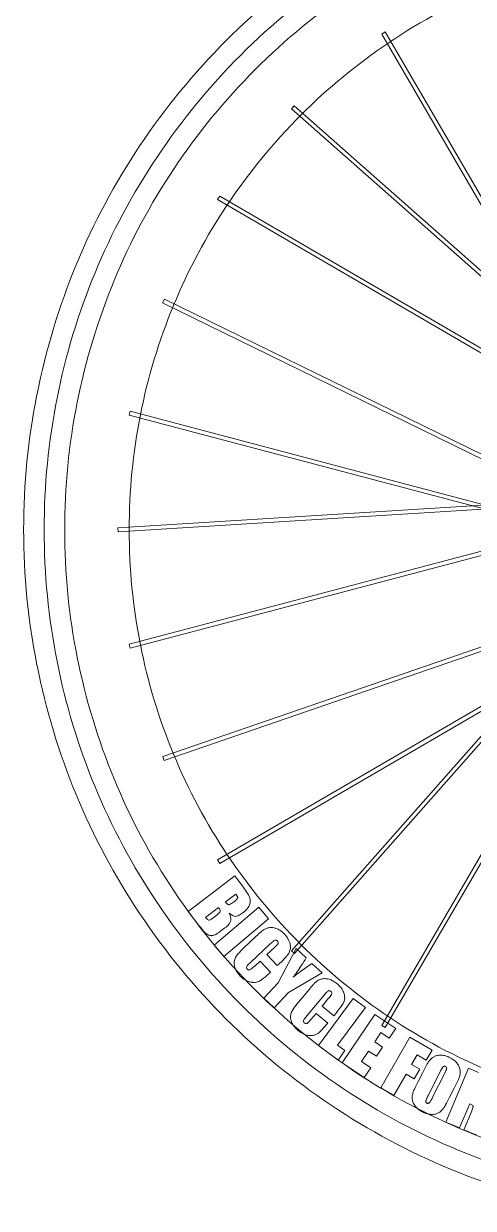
# Model space of a CAD drawing. Extents: x 3 to 469, y 9 to 280.
# Drawn here: x 3 to 64.8, y 10.5 to 173.2 of the extents above; entities that cross this region are included whole.
import ezdxf

# ---------------------------------------------------------------- set-up
doc = ezdxf.new("R2010")
doc.units = 0
doc.layers.add('Layer_1', color=7, linetype='Continuous', lineweight=0, true_color=0xffffff)

msp = doc.modelspace()

# ---------------------------------------------------------------- linework, layer by layer
at = {"layer": 'Layer_1', "color": 7, "true_color": 0xffffff}
for p, q in [((52.2, 171.79), (52.68, 172.08)), ((92.53, 102.53), (52.2, 171.79)), ((52.68, 172.08), (93.01, 102.81)), ((39.82, 161.52), (40.19, 161.94)), ((99.89, 108.45), (39.82, 161.52)), ((40.19, 161.94), (100.26, 108.87)), ((29.66, 149.05), (29.94, 149.54)), ((98.93, 108.72), (29.66, 149.05)), ((29.94, 149.54), (99.21, 109.21)), ((22.1, 134.86), (22.34, 135.36)), ((22.34, 135.36), (94.36, 100.18)), ((94.11, 99.67), (22.1, 134.86)), ((17.48, 119.45), (17.62, 119.99)), ((94.97, 98.99), (17.48, 119.45)), ((17.62, 119.99), (95.12, 99.53)), ((15.96, 103.99), (95.96, 108.94)), ((95.99, 108.38), (15.99, 103.43)), ((17.48, 87.98), (94.98, 108.44)), ((95.12, 107.89), (17.62, 87.43)), ((39.8, 45.88), (92.86, 105.95)), ((93.29, 105.57), (40.22, 45.5)), ((52.2, 35.63), (92.53, 104.9)), ((93.02, 104.61), (52.68, 35.35)), ((15.99, 103.43), (15.96, 103.99)), ((22.13, 72.58), (97.93, 98.62)), ((98.11, 98.09), (22.31, 72.04)), ((29.66, 58.37), (98.92, 98.7)), ((99.21, 98.21), (29.94, 57.88)), ((17.62, 87.43), (17.48, 87.98)), ((22.31, 72.04), (22.13, 72.58)), ((29.94, 57.88), (29.66, 58.37)), ((25.62, 51.29), (32, 56.16)), ((32, 56.16), (33.26, 54.51)), ((32.17, 53.67), (30.76, 52.59)), ((27.09, 49.37), (25.62, 51.29)), ((29.76, 51.83), (27.98, 50.47)), ((28.99, 50.38), (29.58, 50.83)), ((29.18, 46.68), (35.3, 51.87)), ((35.3, 51.87), (36.65, 50.28)), ((30.66, 49.03), (30.07, 48.58)), ((36.65, 50.28), (30.53, 45.09)), ((33.26, 46.3), (34.97, 47.91)), ((30.53, 45.09), (29.18, 46.68)), ((36.89, 46.84), (34.17, 44.29)), ((36.43, 45.37), (37.45, 46.33)), ((37.99, 41.48), (40.43, 46.21)), ((40.22, 45.5), (39.8, 45.88)), ((40.43, 46.21), (41.83, 44.9)), ((34.75, 43.79), (35.48, 44.47)), ((35.48, 44.47), (36.9, 42.96)), ((37.86, 43.86), (36.43, 45.37)), ((38.42, 44.38), (37.86, 43.86)), ((42.62, 44.15), (44.02, 42.84)), ((36.9, 42.96), (36.68, 42.74)), ((44.02, 42.84), (39.4, 40.16)), ((36, 39.36), (37.99, 41.48)), ((37.41, 38.04), (36, 39.36)), ((39.4, 40.16), (37.41, 38.04)), ((40.76, 38.83), (42.26, 40.63)), ((44.29, 39.81), (41.91, 36.94)), ((43.51, 32.88), (48.29, 39.32)), ((44.02, 38.3), (44.91, 39.37)), ((48.29, 39.32), (49.96, 38.08)), ((45.62, 36.97), (44.02, 38.3)), ((46.11, 37.55), (45.62, 36.97)), ((49.96, 38.08), (46.14, 32.93)), ((42.54, 36.52), (43.18, 37.29)), ((43.18, 37.29), (44.78, 35.96)), ((44.78, 35.96), (44.58, 35.72)), ((46.79, 30.48), (51.25, 37.15)), ((51.25, 37.15), (54.14, 35.21)), ((52.09, 34.65), (51.24, 33.39)), ((53.25, 33.88), (52.09, 34.65)), ((52.68, 35.35), (52.2, 35.63)), ((54.14, 35.21), (53.25, 33.88)), ((46.2, 30.88), (43.51, 32.88)), ((46.14, 32.93), (47.16, 32.17)), ((51.24, 33.39), (52.33, 32.66)), ((52.33, 32.66), (51.48, 31.39)), ((52.07, 27.06), (56.07, 34.01)), ((56.07, 34.01), (59.13, 32.25)), ((47.16, 32.17), (46.2, 30.88)), ((50.39, 32.12), (49.41, 30.66)), ((51.48, 31.39), (50.39, 32.12)), ((57.08, 31.58), (56.32, 30.27)), ((58.33, 30.86), (57.08, 31.58)), ((59.13, 32.25), (58.33, 30.86)), ((49.79, 28.47), (46.79, 30.48)), ((49.41, 30.66), (50.69, 29.8)), ((50.69, 29.8), (49.79, 28.47)), ((56.32, 30.27), (57.44, 29.62)), ((57.44, 29.62), (56.67, 28.3)), ((60.28, 29.36), (58.59, 26.02)), ((61, 22.37), (64.14, 29.75)), ((64.14, 29.75), (65.5, 29.17)), ((55.56, 28.94), (53.87, 26.02)), ((56.67, 28.3), (55.56, 28.94)), ((57.23, 27.95), (57.85, 29.18)), ((59.2, 25.78), (60.86, 29.07)), ((53.87, 26.02), (52.07, 27.06)), ((62.16, 27.01), (61.54, 25.78)), ((64.33, 24.88), (62.91, 21.55)), ((63.5, 21.3), (64.54, 23.76)), ((62.91, 21.55), (61, 22.37)), ((65.28, 20.54), (63.5, 21.3))]:
    msp.add_line(p, q, dxfattribs=at)
for centre, radius, start, end in [((98.42, 103.32), 95.58, 123.787, 146.2113), ((98.41, 103.33), 92.74, 123.787, 146.2113), ((98.39, 103.34), 89.9, 123.787, 146.2113), ((97.94, 104.01), 80.25, 112.5247, 123.7887), ((98.36, 103.38), 81, 123.7887, 146.213), ((97.68, 103.81), 94.69, 146.2113, 157.4753), ((97.69, 103.81), 91.88, 146.2113, 157.4753), ((97.7, 103.81), 89.07, 146.2113, 157.4753), ((97.73, 103.8), 80.25, 146.213, 157.4787), ((97.16, 104.03), 94.12, 157.4753, 168.7867), ((97.18, 104.02), 91.33, 157.4753, 168.7867), ((97.21, 104.01), 88.53, 157.4753, 168.7867), ((97.29, 103.98), 79.77, 157.4787, 168.7884), ((98.77, 103.71), 95.77, 168.7867, 180), ((98.75, 103.71), 92.93, 168.7867, 180), ((98.73, 103.71), 90.09, 168.7867, 180), ((98.66, 103.71), 81.16, 168.7884, 180), ((98.77, 103.71), 95.77, 180, 191.2116), ((98.75, 103.71), 92.93, 180, 191.2116), ((98.73, 103.71), 90.09, 180, 191.2116), ((98.66, 103.71), 81.16, 180, 191.2133), ((97.29, 103.44), 79.77, 191.2133, 202.5247), ((97.16, 103.39), 94.12, 191.2116, 202.5213), ((97.18, 103.4), 91.33, 191.2116, 202.5213), ((97.21, 103.41), 88.53, 191.2116, 202.5213), ((97.73, 103.62), 80.25, 202.5247, 213.7887), ((97.69, 103.61), 91.88, 202.5213, 213.787), ((97.7, 103.61), 89.07, 202.5213, 213.787), ((97.68, 103.61), 94.69, 202.5213, 213.787), ((98.36, 104.04), 81, 213.7887, 236.213), ((98.39, 104.08), 89.9, 213.787, 236.2113), ((25.56, 48.62), 9.69, 31.6103, 37.4121), ((31.44, 52.24), 2.79, 20.7828, 31.6103), ((98.41, 104.09), 92.74, 213.787, 236.2113), ((21.15, 44.73), 12.41, 38.6332, 39.2638), ((28.26, 50.42), 3.3, 37.4104, 38.6332), ((31.54, 52.92), 0.819, 217.4142, 235.8007), ((31.21, 52.45), 0.242, 235.8007, 270), ((31.18, 52.62), 0.416, 278.5696, 301.8892), ((27.53, 58.49), 7.33, 301.8892, 307.4119), ((30.24, 54.95), 2.87, 307.4126, 314.802), ((29.24, 51.49), 3.66, 31.6136, 36.6238), ((31.87, 53.31), 0.559, 314.802, 331.6006), ((31.93, 53.15), 0.496, 17.976, 31.6136), ((31.94, 53.27), 0.475, 331.6095, 350.7213), ((32.18, 53.23), 0.236, 350.7213, 17.9764), ((32.7, 52.67), 1.43, 319.0438, 340.9159), ((32.72, 52.72), 1.42, 0.2482, 20.7788), ((32.54, 52.72), 1.6, 340.9177, 0.2482), ((98.42, 104.1), 95.58, 213.787, 236.2113), ((29.57, 51.76), 2.04, 219.1298, 231.0779), ((27.8, 53.16), 2.93, 307.4096, 317.1994), ((27.76, 50.38), 2.48, 25.3043, 35.7908), ((29.78, 51.33), 0.241, 317.1994, 351.8334), ((29.77, 51.33), 0.249, 351.8428, 25.3043), ((33.05, 53.2), 2.8, 230.4353, 243.6269), ((28.98, 50), 2.51, 8.4787, 24.6978), ((32.14, 51.38), 0.767, 243.6269, 268.974), ((32.14, 51.39), 0.774, 270, 295.0286), ((31.14, 53.52), 3.12, 295.0286, 307.4113), ((30, 55.01), 5, 307.4121, 319.0438), ((38.7, 58.25), 14.62, 217.412, 222.3201), ((28.47, 50.39), 0.294, 231.0779, 262.928), ((28.46, 50.45), 0.349, 270, 297.3468), ((27.45, 52.39), 2.54, 297.3468, 307.4131), ((28.53, 51.81), 3.51, 307.4117, 319.9069), ((30.32, 50.3), 1.17, 319.9069, 341.6375), ((30.55, 50.23), 0.928, 341.6398, 8.4787), ((36.9, 47.44), 1.61, 110.1998, 125.4099), ((37.06, 46.99), 2.09, 96.8537, 110.1998), ((37.02, 47.33), 1.75, 93.4189, 96.858), ((37.02, 47.31), 1.77, 90, 93.4189), ((37.02, 47.25), 1.83, 77.7973, 90), ((36.91, 46.71), 2.38, 67.1098, 77.7973), ((36.87, 46.62), 2.48, 54.1204, 67.1105), ((29.14, 49.55), 1.69, 222.3201, 236.7716), ((28.81, 49.04), 1.08, 236.7714, 252.8655), ((28.77, 48.92), 0.953, 252.8655, 270), ((28.77, 48.99), 1.03, 270, 276.2751), ((28.75, 49.13), 1.17, 276.2751, 282.1556), ((28.69, 49.43), 1.47, 282.1489, 298.6976), ((26.86, 52.78), 5.29, 298.6976, 307.4121), ((47.97, 34.07), 18.98, 130.5998, 133.2163), ((38.76, 44.82), 4.83, 125.4099, 130.5998), ((41.69, 41.73), 7.01, 128.281, 133.2166), ((37.79, 46.68), 0.711, 112.7349, 128.281), ((37.62, 47.07), 0.289, 101.8552, 112.7404), ((37.61, 47.11), 0.244, 90, 101.8552), ((37.61, 47.11), 0.247, 62.0788, 90), ((37.48, 46.85), 0.537, 43.2176, 62.0788), ((37.56, 46.93), 0.427, 16.135, 43.2103), ((36.26, 45.78), 3.52, 43.2149, 54.1204), ((35.96, 45.49), 3.93, 30.0398, 43.2143), ((37.45, 46.36), 2.21, 12.4399, 30.0398), ((40.61, 38.48), 10.73, 133.2156, 139.4768), ((32.8, 51.28), 6.8, 313.2146, 318.3353), ((37.52, 47.08), 0.478, 318.3353, 337.7265), ((37.76, 46.98), 0.216, 337.7227, 16.135), ((37.3, 46.79), 2.48, 319.6471, 332.5705), ((38.25, 46.3), 1.4, 332.5666, 354.6803), ((37.5, 46.37), 2.16, 354.6803, 12.4376), ((33.78, 44.19), 1.85, 173.862, 193.9977), ((33.44, 44.23), 1.51, 151.5217, 173.862), ((34.67, 43.56), 2.91, 139.4768, 151.5196), ((38.64, 39.53), 6.53, 133.2159, 138.3214), ((31.59, 51.64), 9.97, 313.2141, 319.6471), ((-24.9, 87.28), 79.05, 325.8482, 327.5768), ((76.28, -4.81), 59.42, 124.5094, 126.3558), ((34.18, 44.3), 2.27, 194.0006, 210.8021), ((35.79, 45.26), 4.15, 210.8021, 223.2146), ((35.19, 44.69), 3.32, 223.2158, 238.0092), ((33.88, 43.61), 0.243, 154.1536, 193.3394), ((34.04, 43.65), 0.411, 193.3394, 223.2179), ((34.28, 43.42), 0.682, 138.3214, 154.161), ((34.08, 43.68), 0.456, 223.2103, 242.9929), ((33.98, 43.49), 0.247, 242.9929, 270), ((33.97, 43.56), 0.316, 281.07, 291.0578), ((33.86, 43.86), 0.632, 291.0478, 308.2654), ((29.54, 49.32), 7.59, 308.2654, 313.2158), ((28.09, 51.88), 12.54, 307.5762, 313.216), ((57.11, 21.24), 27.08, 126.3558, 129.0911), ((32.95, 48.04), 9.15, 320.7661, 325.8482), ((34.6, 43.74), 2.2, 238.0092, 256.2235), ((34.74, 44.3), 2.77, 256.2283, 262.5603), ((34.64, 43.54), 2.01, 262.5603, 270), ((34.64, 43.23), 1.7, 270, 281.6521), ((34.71, 42.89), 1.35, 281.6521, 294.7057), ((34.26, 43.86), 2.42, 294.7078, 307.5762), ((56.86, 28.5), 18.98, 137.6464, 140.2631), ((46.4, 38.03), 4.83, 132.4563, 137.6464), ((44.23, 40.4), 1.61, 117.246, 132.459), ((44.45, 39.98), 2.09, 103.8976, 117.246), ((44.37, 40.31), 1.75, 96.8511, 103.8967), ((44.38, 40.21), 1.85, 90, 96.8511), ((44.38, 40.09), 1.97, 81.6452, 90), ((44.31, 39.61), 2.46, 74.159, 81.6452), ((44.3, 39.59), 2.48, 61.1675, 74.1561), ((43.8, 38.68), 3.52, 50.2639, 61.1675), ((43.53, 38.36), 3.93, 37.0858, 50.2611), ((44.91, 39.4), 2.21, 19.4847, 37.0858), ((49.68, 35.33), 7.01, 135.3267, 140.2628), ((45.2, 39.76), 0.711, 119.7797, 135.3267), ((44.99, 40.13), 0.282, 105.4858, 119.7928), ((44.98, 40.17), 0.241, 90, 105.4858), ((39.69, 43.72), 6.8, 320.2603, 325.3795), ((44.98, 40.14), 0.265, 66.4116, 90), ((44.86, 39.87), 0.562, 50.2674, 66.4116), ((44.95, 39.98), 0.427, 23.1818, 50.2597), ((44.89, 40.13), 0.478, 325.3795, 344.7668), ((45.14, 40.06), 0.217, 344.7781, 23.1818), ((44.95, 39.41), 2.16, 1.7279, 19.4848), ((45.72, 39.44), 1.4, 339.6142, 1.7279), ((42.49, 36.28), 2.91, 146.5237, 158.5681), ((49.01, 31.97), 10.73, 140.2619, 146.5237), ((38.44, 43.93), 9.97, 320.2621, 326.6941), ((44.71, 39.81), 2.48, 326.6941, 339.6153), ((41.19, 36.8), 1.51, 158.5654, 180.9075), ((41.53, 36.8), 1.85, 180.9075, 201.0455), ((41.92, 36.95), 2.27, 201.0446, 217.8482), ((41.7, 36.23), 0.243, 161.2038, 200.3851), ((42.12, 36.09), 0.682, 145.3675, 161.2067), ((41.86, 36.29), 0.411, 200.3851, 230.2594), ((46.93, 32.77), 6.53, 140.2615, 145.3675), ((41.9, 36.34), 0.476, 230.2696, 247.0914), ((41.82, 36.14), 0.258, 247.0914, 270), ((41.82, 36.13), 0.249, 270, 284.7856), ((41.8, 36.19), 0.308, 284.7856, 298.0829), ((41.65, 36.47), 0.632, 298.0953, 315.3119), ((36.7, 41.37), 7.59, 315.3119, 320.2625), ((97.94, 103.42), 80.25, 236.213, 247.4787), ((43.4, 38.1), 4.15, 217.8482, 230.2631), ((42.88, 37.47), 3.32, 230.2618, 245.0555), ((42.4, 36.45), 2.2, 245.0555, 263.2712), ((42.48, 37.15), 2.9, 263.2764, 266.4884), ((42.45, 36.68), 2.43, 266.4884, 270), ((42.45, 36.23), 1.98, 270, 284.3873), ((42.61, 35.63), 1.36, 284.3873, 301.7545), ((42.05, 36.53), 2.42, 301.7527, 314.622), ((34.94, 43.73), 12.54, 314.622, 320.2621), ((60.28, 29.63), 1.92, 132.0241, 146.7478), ((60.32, 29.58), 1.98, 117.5188, 132.0241), ((60.23, 29.74), 1.81, 103.3167, 117.5148), ((60.29, 29.5), 2.05, 90, 103.3167), ((60.29, 29.27), 2.28, 88.4858, 90), ((60.29, 29.17), 2.38, 87.0037, 88.4858), ((60.28, 29.13), 2.42, 73.9514, 86.9861), ((59.96, 28.01), 3.59, 63.2561, 73.9514), ((59.99, 28.07), 3.51, 52.8924, 63.2529), ((97.93, 103.38), 89.07, 236.2113, 247.4753), ((89.99, 12.98), 36, 151.3355, 153.2554), ((63.94, 27.22), 6.3, 146.7469, 151.3355), ((65.05, 26.96), 5.34, 146.6914, 153.2547), ((60.84, 29.73), 0.303, 118.8687, 146.6914), ((60.84, 29.72), 0.31, 105.0848, 118.8821), ((60.83, 29.77), 0.259, 90, 105.0848), ((60.83, 29.76), 0.271, 75.564, 90), ((55.03, 32.01), 6.53, 333.2543, 338.1644), ((60.8, 29.66), 0.373, 63.2575, 75.564), ((60.83, 29.71), 0.316, 32.1421, 63.2523), ((60.58, 29.79), 0.555, 338.1644, 355.0616), ((60.91, 29.76), 0.224, 355.0523, 32.1421), ((60.54, 28.8), 2.61, 40.8644, 52.8924), ((60.95, 29.15), 2.06, 25.8267, 40.86), ((61.16, 29.25), 1.84, 9.8854, 25.8267), ((60.97, 29.22), 2.02, 355.3645, 9.8848), ((89.44, 11.72), 36.07, 153.2546, 155.2195), ((29.95, 43.24), 36.07, 333.2546, 335.2195), ((57.38, 30.57), 5.86, 335.2195, 340.0973), ((61.16, 29.2), 1.83, 340.0973, 355.3645), ((97.93, 103.37), 91.88, 236.2113, 247.4753), ((58.23, 25.75), 1.84, 160.1004, 175.3168), ((62.01, 24.38), 5.86, 155.2195, 160.0974), ((97.92, 103.36), 94.69, 236.2113, 247.4753), ((58.43, 25.73), 2.04, 175.3168, 189.7395), ((58.22, 25.7), 1.83, 189.742, 205.826), ((58.41, 25.79), 2.03, 205.826, 221.0709), ((58.86, 26.18), 2.63, 221.0749, 232.9981), ((58.47, 25.2), 0.22, 172.6209, 211.5963), ((58.88, 25.14), 0.629, 157.048, 172.6116), ((58.57, 25.25), 0.329, 211.5963, 243.2534), ((67.99, 21.28), 10.53, 153.2535, 157.048), ((58.6, 25.32), 0.403, 243.2557, 255.0911), ((58.56, 25.18), 0.255, 255.0911, 270), ((58.56, 25.14), 0.22, 270, 294.8876), ((58.52, 25.22), 0.309, 294.8876, 315.8255), ((58.15, 25.58), 0.828, 315.8228, 329.4498), ((49.76, 30.53), 10.57, 329.4498, 333.2546), ((55.45, 27.73), 6.3, 326.7496, 331.3404), ((29.17, 42.09), 36.24, 331.3404, 333.2543), ((63.76, 23.53), 1.46, 51.0285, 66.9445), ((64.53, 24.49), 0.236, 10.6286, 51.0285), ((64.39, 24.46), 0.383, 344.1672, 10.6386), ((59.41, 26.92), 3.55, 232.9981, 243.253), ((59.44, 26.98), 3.62, 243.2561, 253.8487), ((59.11, 25.84), 2.43, 253.8487, 266.7781), ((59.11, 25.76), 2.35, 266.7952, 268.3787), ((59.1, 25.65), 2.24, 268.3787, 270), ((59.1, 25.43), 2.03, 270, 283.338), ((59.16, 25.21), 1.8, 283.338, 297.517), ((59.07, 25.37), 1.98, 297.516, 312.0241), ((59.11, 25.33), 1.92, 312.0241, 326.7495), ((59.89, 25.74), 5.05, 336.9445, 344.1672), ((97.73, 102.89), 88.53, 247.4753, 258.7867), ((97.72, 102.87), 91.33, 247.4753, 258.7867), ((97.71, 102.84), 94.12, 247.4753, 258.7867)]:
    msp.add_arc(centre, radius, start, end, dxfattribs=at)

doc.saveas('drawing.dxf')
